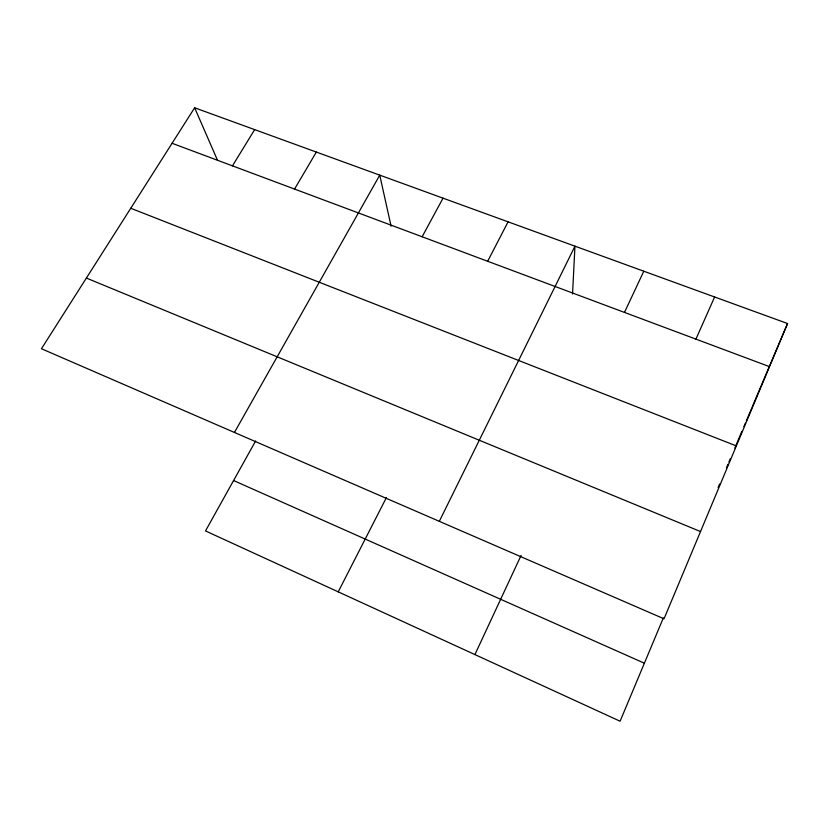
<?xml version="1.0" encoding="UTF-8"?>
<svg xmlns="http://www.w3.org/2000/svg" width="829" height="829" viewBox="0 0 829 829"><rect width="100%" height="100%" fill="white"/><g stroke="black" fill="none" stroke-linecap="round" stroke-linejoin="round"><path stroke-width="1.24" d="M572.538 293.984L574.963 246.172L439.318 521.327M787.55 323.528L664.019 618.807L41.45 348.74L194.639 107.78L787.55 323.528L752.338 406.656M663.335 617.937L620.092 721.22L205.499 530.933L255.633 440.966M718.111 487.493L719.582 484.001M726.463 467.774L727.924 464.313M728.898 462.012L730.359 458.561M734.815 448.043L741.872 431.37M743.872 426.655L745.364 423.122M746.369 420.769L751.862 407.806M695.925 339.134L714.619 296.989M474.913 654.589L521.058 555.471M624.486 312.419L643.791 271.218M338.222 591.844L386.376 497.659M487.68 261.27L508.073 221.83M422.137 236.773L443.028 198.162M234.441 432.458L379.755 175.137L391.091 226.213M294.554 189.074L316.346 152.07M232.472 165.862L254.658 129.625M172.069 143.272L769.509 366.646M130.754 208.266L736.349 445.919M86.382 278.057L700.526 531.555M233.581 480.53L644.382 663.21M194.639 107.78L217.322 159.842"/></g></svg>
